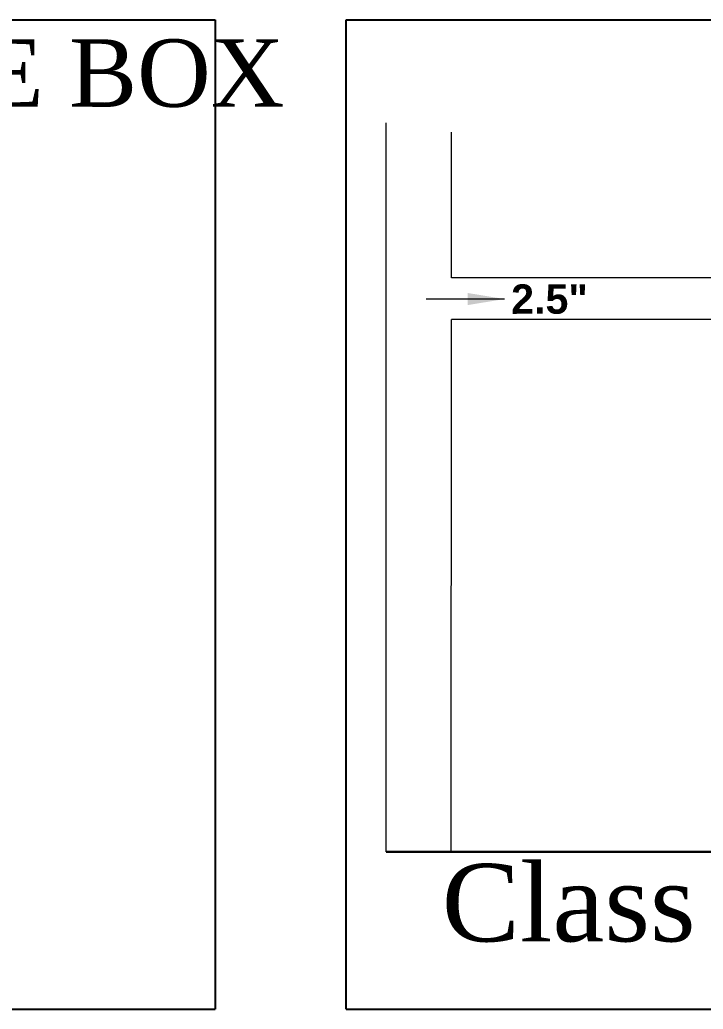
# Model space of a CAD drawing. Header units: inches. Extents: x -98933 to 1585249, y -3352739 to 192771.
# Drawn here: x -1933.3 to -1634.9, y 49096.4 to 49528.7 of the extents above; entities that cross this region are included whole.
import ezdxf

# ---------------------------------------------------------------- set-up
doc = ezdxf.new("R2010")
doc.units = ezdxf.units.IN
doc.header["$MEASUREMENT"] = 0
doc.linetypes.add('DASH', pattern=[0.35, 0.25, -0.1])
doc.layers.get('0').update_dxf_attribs({"lineweight": 0})
for name, color, linetype, lineweight in [('DIM', 7, 'Continuous', 0), ('Smoke Detector', 3, 'Continuous', 25), ('Text 2', 7, 'Continuous', 25)]:
    doc.layers.add(name, color=color, linetype=linetype, lineweight=lineweight)
doc.styles.add('ARIAL', font='times.ttf')
doc.styles.add('arial narrow', font='tahoma.ttf')
doc.styles.get("Standard").update_dxf_attribs({"font": 'arialbd.ttf', "height": 24})
doc.dimstyles.new('Small', dxfattribs={"dimscale": 0, "dimtxt": 6, "dimasz": 6, "dimexe": 1, "dimexo": 1, "dimgap": 1.5, "dimtad": 0, "dimdec": 0, "dimzin": 3, "dimdsep": 46, "dimlunit": 4, "dimtxsty": 'arial narrow', "dimcen": 1, "dimdle": 1, "dimclrd": 256, "dimclre": 256, "dimclrt": 7, "dimadec": 0, "dimazin": 0, "dimtfac": 1, "dimtdec": 0, "dimtmove": 0, "dimatfit": 3, "dimfxl": 1, "dimtolj": 1, "dimtzin": 0, "dimlwd": 0, "dimlwe": -1, "dimarcsym": 0})

# ---------------------------------------------------------------- blocks, each defined once
blk = doc.blocks.new('jk')
at = {"layer": 'Text 2', "color": 7, "lineweight": 0, "style": 'ARIAL'}
blk.add_text('FIRE RAC HOSE BOX', height=5.96019, dxfattribs=at).set_placement((1060.873, 10713.506, 0.022))
blk = doc.blocks.new('fg')
at = {"color": 1, "lineweight": 13}
for p, q in [((1124.85, 10626.25, 4.35), (1124.85, 10745.1, 4.35)), ((1135.5, 10719.87, 3.94), (1135.52, 10743.57, 3.68)), ((1196.86, 10719.87, 7.82), (1135.5, 10719.87, 7.82)), ((1135.48, 10626.25, 4.35), (1135.5, 10713.04, 4.02)), ((1196.86, 10713.04, -3.06), (1135.5, 10713.04, 7.82))]:
    blk.add_line(p, q, dxfattribs=at)
at = {"color": 201, "linetype": 'DASH', "lineweight": 30, "ltscale": 100000}
blk.add_line((1124.85, 10626.25, 4.35), (1280.19, 10626.25, 4.35), dxfattribs=at)
at = {"layer": 'DIM', "color": 6, "lineweight": 0, "insert": (1157.74, 10718.81, 7.69), "char_height": 4.8031, "width": 2.2444, "attachment_point": 3, "rotation": 0.1392}
blk.add_mtext('\\pt4.803;2.5"', dxfattribs=at)
at = {"layer": 'Text 2', "color": 7, "lineweight": 0, "style": 'ARIAL'}
blk.add_text('Class - 03 System', height=12.6346, dxfattribs=at).set_placement((1133.93, 10611.68, 1.33))
at = {"color": 1, "lineweight": 0}
blk.add_leader([(1144.16, 10716.39, 2.88), (1131.38, 10716.39, 2.88)], dimstyle='Small', override={"dimscale": 1, "dimtad": 0, "dimclrd": 6, "dimfxl": 0.18}, dxfattribs=at)

msp = doc.modelspace()

# ---------------------------------------------------------------- linework, layer by layer
at = {"layer": 'DIM', "color": 7, "lineweight": -2}
for p, q in [((-2302.32, 49528.66), (-1847.97, 49528.66)), ((-1847.97, 49528.66), (-1847.97, 49096.42)), ((-1790.82, 49528.66), (-1336.47, 49528.66)), ((-1790.82, 49096.42), (-1790.82, 49528.66)), ((-2302.32, 49096.42), (-1847.97, 49096.42)), ((-1790.82, 49096.42), (-1336.47, 49096.42))]:
    msp.add_line(p, q, dxfattribs=at)

# ---------------------------------------------------------------- block references
at = {"layer": 'Smoke Detector', "color": 10, "linetype": 'ByBlock', "lineweight": -2}
for name, p, xscale, yscale, zscale in [('jk', (-7493.12, -3466.18, -2.72), 4.94299993471941, 4.942999935970875, 4.942999935314787), ('fg', (-4787.84, 20688.07, -279.73), 2.679875733330846, 2.679875734029338, 2.679875733652017)]:
    msp.add_blockref(name, p, dxfattribs=dict(at, xscale=xscale, yscale=yscale, zscale=zscale))

doc.saveas('drawing.dxf')
